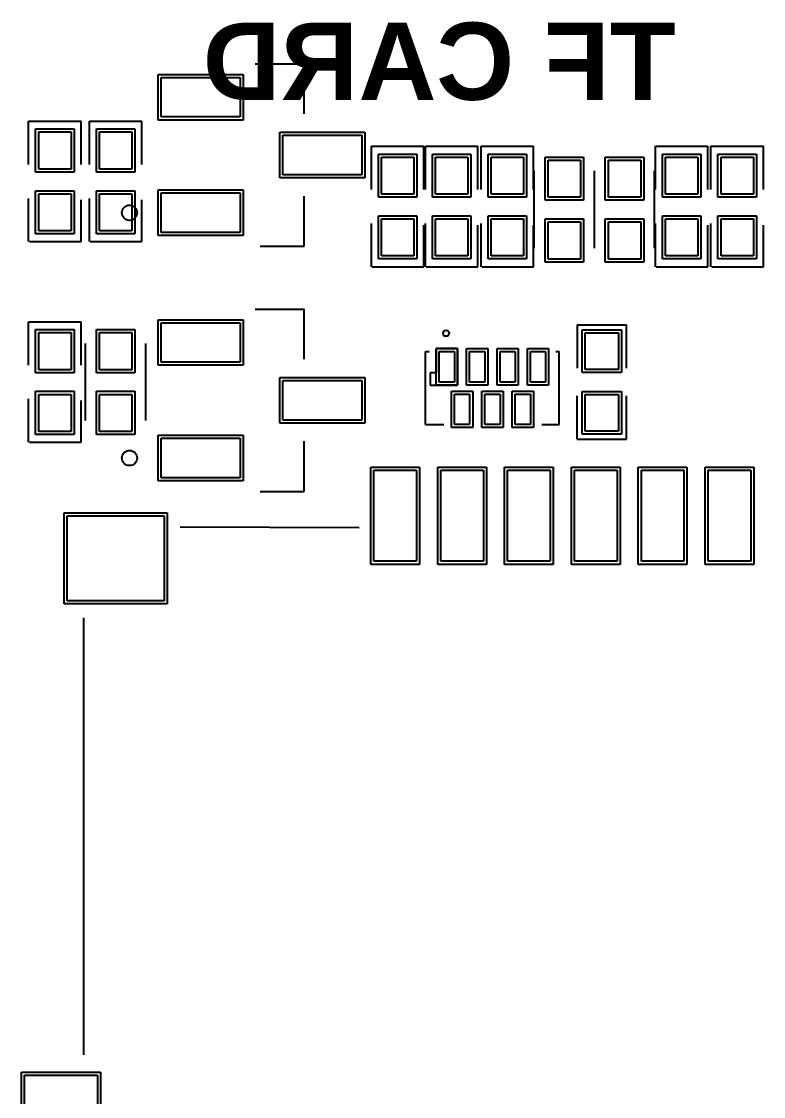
# Model space of a CAD drawing. Header units: inches. Extents: x -5 to 125, y -8 to 83.
# Drawn here: x 60.89 to 73.1, y 5.15 to 22.83 of the extents above; entities that cross this region are included whole.
import ezdxf

# ---------------------------------------------------------------- set-up
doc = ezdxf.new("R2010")
doc.units = ezdxf.units.IN
for name, color, linetype in [('Bottom Overlay', 54, 'Continuous'), ('Bottom Paste', 16, 'Continuous'), ('Bottom Solder', 6, 'Continuous')]:
    doc.layers.add(name, color=color, linetype=linetype)
doc.styles.add('Arial_Bold', font='', dxfattribs={"height": 0.2})
doc.styles.get('Arial_Bold').set_extended_font_data('Arial', bold=True)

# ---------------------------------------------------------------- blocks, each defined once
blk = doc.blocks.new('0402R_B_214')
at = {"layer": 'Bottom Overlay'}
for p, q in [((-0.279, 0.432), (-0.991, 0.432)), ((-0.991, -0.432), (-0.991, 0.432)), ((0.991, 0.432), (0.305, 0.432)), ((0.991, -0.419), (0.991, 0.432)), ((-0.279, -0.432), (-0.991, -0.432)), ((0.991, -0.432), (0.279, -0.432))]:
    blk.add_line(p, q, dxfattribs=at)
at = {"layer": 'Bottom Paste'}
for p, q in [((-0.813, -0.267), (-0.813, 0.267)), ((-0.813, 0.267), (-0.203, 0.267)), ((-0.203, 0.267), (-0.203, -0.267)), ((0.203, -0.267), (0.203, 0.267)), ((0.203, 0.267), (0.813, 0.267)), ((0.813, 0.267), (0.813, -0.267)), ((-0.203, -0.267), (-0.813, -0.267)), ((0.813, -0.267), (0.203, -0.267))]:
    blk.add_line(p, q, dxfattribs=at)
at = {"layer": 'Bottom Solder'}
for p, q in [((-0.863, -0.317), (-0.863, 0.317)), ((-0.863, 0.317), (-0.153, 0.317)), ((-0.153, 0.317), (-0.153, -0.317)), ((0.153, -0.317), (0.153, 0.317)), ((0.153, 0.317), (0.863, 0.317)), ((0.863, 0.317), (0.863, -0.317)), ((-0.153, -0.317), (-0.863, -0.317)), ((0.863, -0.317), (0.153, -0.317))]:
    blk.add_line(p, q, dxfattribs=at)
blk = doc.blocks.new('0402R_B_215')
at = {"layer": 'Bottom Overlay'}
for p, q in [((-0.279, 0.432), (-0.991, 0.432)), ((-0.991, -0.432), (-0.991, 0.432)), ((0.991, 0.432), (0.305, 0.432)), ((0.991, -0.419), (0.991, 0.432)), ((-0.279, -0.432), (-0.991, -0.432)), ((0.991, -0.432), (0.279, -0.432))]:
    blk.add_line(p, q, dxfattribs=at)
at = {"layer": 'Bottom Paste'}
for p, q in [((-0.813, -0.267), (-0.813, 0.267)), ((-0.813, 0.267), (-0.203, 0.267)), ((-0.203, 0.267), (-0.203, -0.267)), ((0.203, -0.267), (0.203, 0.267)), ((0.203, 0.267), (0.813, 0.267)), ((0.813, 0.267), (0.813, -0.267)), ((-0.203, -0.267), (-0.813, -0.267)), ((0.813, -0.267), (0.203, -0.267))]:
    blk.add_line(p, q, dxfattribs=at)
at = {"layer": 'Bottom Solder'}
for p, q in [((-0.863, -0.317), (-0.863, 0.317)), ((-0.863, 0.317), (-0.153, 0.317)), ((-0.153, 0.317), (-0.153, -0.317)), ((0.153, -0.317), (0.153, 0.317)), ((0.153, 0.317), (0.863, 0.317)), ((0.863, 0.317), (0.863, -0.317)), ((-0.153, -0.317), (-0.863, -0.317)), ((0.863, -0.317), (0.153, -0.317))]:
    blk.add_line(p, q, dxfattribs=at)
blk = doc.blocks.new('0402R_B_216')
at = {"layer": 'Bottom Overlay'}
for p, q in [((-0.279, 0.432), (-0.991, 0.432)), ((-0.991, -0.432), (-0.991, 0.432)), ((0.991, 0.432), (0.305, 0.432)), ((0.991, -0.419), (0.991, 0.432)), ((-0.279, -0.432), (-0.991, -0.432)), ((0.991, -0.432), (0.279, -0.432))]:
    blk.add_line(p, q, dxfattribs=at)
at = {"layer": 'Bottom Paste'}
for p, q in [((-0.813, -0.267), (-0.813, 0.267)), ((-0.813, 0.267), (-0.203, 0.267)), ((-0.203, 0.267), (-0.203, -0.267)), ((0.203, -0.267), (0.203, 0.267)), ((0.203, 0.267), (0.813, 0.267)), ((0.813, 0.267), (0.813, -0.267)), ((-0.203, -0.267), (-0.813, -0.267)), ((0.813, -0.267), (0.203, -0.267))]:
    blk.add_line(p, q, dxfattribs=at)
at = {"layer": 'Bottom Solder'}
for p, q in [((-0.863, -0.317), (-0.863, 0.317)), ((-0.863, 0.317), (-0.153, 0.317)), ((-0.153, 0.317), (-0.153, -0.317)), ((0.153, -0.317), (0.153, 0.317)), ((0.153, 0.317), (0.863, 0.317)), ((0.863, 0.317), (0.863, -0.317)), ((-0.153, -0.317), (-0.863, -0.317)), ((0.863, -0.317), (0.153, -0.317))]:
    blk.add_line(p, q, dxfattribs=at)
blk = doc.blocks.new('0402R_B_217')
at = {"layer": 'Bottom Overlay'}
for p, q in [((-0.279, 0.432), (-0.991, 0.432)), ((-0.991, -0.432), (-0.991, 0.432)), ((0.991, 0.432), (0.305, 0.432)), ((0.991, -0.419), (0.991, 0.432)), ((-0.279, -0.432), (-0.991, -0.432)), ((0.991, -0.432), (0.279, -0.432))]:
    blk.add_line(p, q, dxfattribs=at)
at = {"layer": 'Bottom Paste'}
for p, q in [((-0.813, -0.267), (-0.813, 0.267)), ((-0.813, 0.267), (-0.203, 0.267)), ((-0.203, 0.267), (-0.203, -0.267)), ((0.203, -0.267), (0.203, 0.267)), ((0.203, 0.267), (0.813, 0.267)), ((0.813, 0.267), (0.813, -0.267)), ((-0.203, -0.267), (-0.813, -0.267)), ((0.813, -0.267), (0.203, -0.267))]:
    blk.add_line(p, q, dxfattribs=at)
at = {"layer": 'Bottom Solder'}
for p, q in [((-0.863, -0.317), (-0.863, 0.317)), ((-0.863, 0.317), (-0.153, 0.317)), ((-0.153, 0.317), (-0.153, -0.317)), ((0.153, -0.317), (0.153, 0.317)), ((0.153, 0.317), (0.863, 0.317)), ((0.863, 0.317), (0.863, -0.317)), ((-0.153, -0.317), (-0.863, -0.317)), ((0.863, -0.317), (0.153, -0.317))]:
    blk.add_line(p, q, dxfattribs=at)
blk = doc.blocks.new('0402R_B_218')
at = {"layer": 'Bottom Overlay'}
for p, q in [((-0.279, 0.432), (-0.991, 0.432)), ((-0.991, -0.432), (-0.991, 0.432)), ((0.991, 0.432), (0.305, 0.432)), ((0.991, -0.419), (0.991, 0.432)), ((-0.279, -0.432), (-0.991, -0.432)), ((0.991, -0.432), (0.279, -0.432))]:
    blk.add_line(p, q, dxfattribs=at)
at = {"layer": 'Bottom Paste'}
for p, q in [((-0.813, -0.267), (-0.813, 0.267)), ((-0.813, 0.267), (-0.203, 0.267)), ((-0.203, 0.267), (-0.203, -0.267)), ((0.203, -0.267), (0.203, 0.267)), ((0.203, 0.267), (0.813, 0.267)), ((0.813, 0.267), (0.813, -0.267)), ((-0.203, -0.267), (-0.813, -0.267)), ((0.813, -0.267), (0.203, -0.267))]:
    blk.add_line(p, q, dxfattribs=at)
at = {"layer": 'Bottom Solder'}
for p, q in [((-0.863, -0.317), (-0.863, 0.317)), ((-0.863, 0.317), (-0.153, 0.317)), ((-0.153, 0.317), (-0.153, -0.317)), ((0.153, -0.317), (0.153, 0.317)), ((0.153, 0.317), (0.863, 0.317)), ((0.863, 0.317), (0.863, -0.317)), ((-0.153, -0.317), (-0.863, -0.317)), ((0.863, -0.317), (0.153, -0.317))]:
    blk.add_line(p, q, dxfattribs=at)
blk = doc.blocks.new('0402R_B_220')
at = {"layer": 'Bottom Overlay'}
for p, q in [((-0.279, 0.432), (-0.991, 0.432)), ((-0.991, -0.432), (-0.991, 0.432)), ((0.991, 0.432), (0.305, 0.432)), ((0.991, -0.419), (0.991, 0.432)), ((-0.279, -0.432), (-0.991, -0.432)), ((0.991, -0.432), (0.279, -0.432))]:
    blk.add_line(p, q, dxfattribs=at)
at = {"layer": 'Bottom Paste'}
for p, q in [((-0.813, -0.267), (-0.813, 0.267)), ((-0.813, 0.267), (-0.203, 0.267)), ((-0.203, 0.267), (-0.203, -0.267)), ((0.203, -0.267), (0.203, 0.267)), ((0.203, 0.267), (0.813, 0.267)), ((0.813, 0.267), (0.813, -0.267)), ((-0.203, -0.267), (-0.813, -0.267)), ((0.813, -0.267), (0.203, -0.267))]:
    blk.add_line(p, q, dxfattribs=at)
at = {"layer": 'Bottom Solder'}
for p, q in [((-0.863, -0.317), (-0.863, 0.317)), ((-0.863, 0.317), (-0.153, 0.317)), ((-0.153, 0.317), (-0.153, -0.317)), ((0.153, -0.317), (0.153, 0.317)), ((0.153, 0.317), (0.863, 0.317)), ((0.863, 0.317), (0.863, -0.317)), ((-0.153, -0.317), (-0.863, -0.317)), ((0.863, -0.317), (0.153, -0.317))]:
    blk.add_line(p, q, dxfattribs=at)
blk = doc.blocks.new('0402R_B_221')
at = {"layer": 'Bottom Overlay'}
for p, q in [((-0.279, 0.432), (-0.991, 0.432)), ((-0.991, -0.432), (-0.991, 0.432)), ((0.991, 0.432), (0.305, 0.432)), ((0.991, -0.419), (0.991, 0.432)), ((-0.279, -0.432), (-0.991, -0.432)), ((0.991, -0.432), (0.279, -0.432))]:
    blk.add_line(p, q, dxfattribs=at)
at = {"layer": 'Bottom Paste'}
for p, q in [((-0.813, -0.267), (-0.813, 0.267)), ((-0.813, 0.267), (-0.203, 0.267)), ((-0.203, 0.267), (-0.203, -0.267)), ((0.203, -0.267), (0.203, 0.267)), ((0.203, 0.267), (0.813, 0.267)), ((0.813, 0.267), (0.813, -0.267)), ((-0.203, -0.267), (-0.813, -0.267)), ((0.813, -0.267), (0.203, -0.267))]:
    blk.add_line(p, q, dxfattribs=at)
at = {"layer": 'Bottom Solder'}
for p, q in [((-0.863, -0.317), (-0.863, 0.317)), ((-0.863, 0.317), (-0.153, 0.317)), ((-0.153, 0.317), (-0.153, -0.317)), ((0.153, -0.317), (0.153, 0.317)), ((0.153, 0.317), (0.863, 0.317)), ((0.863, 0.317), (0.863, -0.317)), ((-0.153, -0.317), (-0.863, -0.317)), ((0.863, -0.317), (0.153, -0.317))]:
    blk.add_line(p, q, dxfattribs=at)
blk = doc.blocks.new('0402R_B_224')
at = {"layer": 'Bottom Overlay'}
for p, q in [((-0.279, 0.432), (-0.991, 0.432)), ((-0.991, -0.432), (-0.991, 0.432)), ((0.991, 0.432), (0.305, 0.432)), ((0.991, -0.419), (0.991, 0.432)), ((-0.279, -0.432), (-0.991, -0.432)), ((0.991, -0.432), (0.279, -0.432))]:
    blk.add_line(p, q, dxfattribs=at)
at = {"layer": 'Bottom Paste'}
for p, q in [((-0.813, -0.267), (-0.813, 0.267)), ((-0.813, 0.267), (-0.203, 0.267)), ((-0.203, 0.267), (-0.203, -0.267)), ((0.203, -0.267), (0.203, 0.267)), ((0.203, 0.267), (0.813, 0.267)), ((0.813, 0.267), (0.813, -0.267)), ((-0.203, -0.267), (-0.813, -0.267)), ((0.813, -0.267), (0.203, -0.267))]:
    blk.add_line(p, q, dxfattribs=at)
at = {"layer": 'Bottom Solder'}
for p, q in [((-0.863, -0.317), (-0.863, 0.317)), ((-0.863, 0.317), (-0.153, 0.317)), ((-0.153, 0.317), (-0.153, -0.317)), ((0.153, -0.317), (0.153, 0.317)), ((0.153, 0.317), (0.863, 0.317)), ((0.863, 0.317), (0.863, -0.317)), ((-0.153, -0.317), (-0.863, -0.317)), ((0.863, -0.317), (0.153, -0.317))]:
    blk.add_line(p, q, dxfattribs=at)
blk = doc.blocks.new('SOT_233_W_B_264')
at = {"layer": 'Bottom Overlay'}
for p, q in [((-0.102, 1.5), (0.7, 1.5)), ((0.7, 0.675), (0.7, 1.5)), ((0.7, -1.5), (0.7, -0.675)), ((-0.025, -1.5), (0.7, -1.5))]:
    blk.add_line(p, q, dxfattribs=at)
blk.add_circle((-2.172, -0.95), 0.125, dxfattribs=at)
at = {"layer": 'Bottom Paste'}
for p, q in [((-1.65, 0.625), (-1.65, 1.275)), ((-1.65, 1.275), (-0.35, 1.275)), ((-0.35, 1.275), (-0.35, 0.625)), ((-0.35, 0.625), (-1.65, 0.625)), ((0.35, -0.325), (0.35, 0.325)), ((0.35, 0.325), (1.65, 0.325)), ((1.65, 0.325), (1.65, -0.325)), ((1.65, -0.325), (0.35, -0.325)), ((-1.65, -1.275), (-1.65, -0.625)), ((-1.65, -0.625), (-0.35, -0.625)), ((-0.35, -0.625), (-0.35, -1.275)), ((-0.35, -1.275), (-1.65, -1.275))]:
    blk.add_line(p, q, dxfattribs=at)
at = {"layer": 'Bottom Solder'}
for p, q in [((-1.7, 0.575), (-1.7, 1.325)), ((-1.7, 1.325), (-0.3, 1.325)), ((-0.3, 1.325), (-0.3, 0.575)), ((-0.3, 0.575), (-1.7, 0.575)), ((0.3, -0.375), (0.3, 0.375)), ((0.3, 0.375), (1.7, 0.375)), ((1.7, 0.375), (1.7, -0.375)), ((1.7, -0.375), (0.3, -0.375)), ((-1.7, -1.325), (-1.7, -0.575)), ((-1.7, -0.575), (-0.3, -0.575)), ((-0.3, -0.575), (-0.3, -1.325)), ((-0.3, -1.325), (-1.7, -1.325))]:
    blk.add_line(p, q, dxfattribs=at)
blk = doc.blocks.new('SOT_233_W_B_265')
at = {"layer": 'Bottom Overlay'}
for p, q in [((-0.102, 1.5), (0.7, 1.5)), ((0.7, 0.675), (0.7, 1.5)), ((0.7, -1.5), (0.7, -0.675)), ((-0.025, -1.5), (0.7, -1.5))]:
    blk.add_line(p, q, dxfattribs=at)
blk.add_circle((-2.172, -0.95), 0.125, dxfattribs=at)
at = {"layer": 'Bottom Paste'}
for p, q in [((-1.65, 0.625), (-1.65, 1.275)), ((-1.65, 1.275), (-0.35, 1.275)), ((-0.35, 1.275), (-0.35, 0.625)), ((-0.35, 0.625), (-1.65, 0.625)), ((0.35, -0.325), (0.35, 0.325)), ((0.35, 0.325), (1.65, 0.325)), ((1.65, 0.325), (1.65, -0.325)), ((1.65, -0.325), (0.35, -0.325)), ((-1.65, -1.275), (-1.65, -0.625)), ((-1.65, -0.625), (-0.35, -0.625)), ((-0.35, -0.625), (-0.35, -1.275)), ((-0.35, -1.275), (-1.65, -1.275))]:
    blk.add_line(p, q, dxfattribs=at)
at = {"layer": 'Bottom Solder'}
for p, q in [((-1.7, 0.575), (-1.7, 1.325)), ((-1.7, 1.325), (-0.3, 1.325)), ((-0.3, 1.325), (-0.3, 0.575)), ((-0.3, 0.575), (-1.7, 0.575)), ((0.3, -0.375), (0.3, 0.375)), ((0.3, 0.375), (1.7, 0.375)), ((1.7, 0.375), (1.7, -0.375)), ((1.7, -0.375), (0.3, -0.375)), ((-1.7, -1.325), (-1.7, -0.575)), ((-1.7, -0.575), (-0.3, -0.575)), ((-0.3, -0.575), (-0.3, -1.325)), ((-0.3, -1.325), (-1.7, -1.325))]:
    blk.add_line(p, q, dxfattribs=at)
blk = doc.blocks.new('TF_CARD_SELF_B_279')
at = {"layer": 'Bottom Overlay'}
for p, q in [((7.375, 3.48), (7.375, -3.708)), ((5.791, -5.207), (2.845, -5.196))]:
    blk.add_line(p, q, dxfattribs=at)
at = {"layer": 'Bottom Paste'}
for p, q in [((7.15, 3.812), (7.15, 6.012)), ((8.35, 6.012), (8.35, 3.812)), ((8.35, 3.812), (7.15, 3.812)), ((6.05, -5.388), (6.05, -3.988)), ((6.05, -3.988), (7.65, -3.988)), ((7.65, -3.988), (7.65, -5.388)), ((-3.6, -4.638), (-2.9, -4.638)), ((-3.6, -6.138), (-3.6, -4.638)), ((-2.9, -4.638), (-2.9, -6.138)), ((-2.5, -4.638), (-1.8, -4.638)), ((-2.5, -6.138), (-2.5, -4.638)), ((-1.8, -4.638), (-1.8, -6.138)), ((-1.4, -4.638), (-0.7, -4.638)), ((-1.4, -6.138), (-1.4, -4.638)), ((-0.7, -4.638), (-0.7, -6.138)), ((-0.3, -4.638), (0.4, -4.638)), ((-0.3, -6.138), (-0.3, -4.638)), ((0.4, -4.638), (0.4, -6.138)), ((0.8, -4.638), (1.5, -4.638)), ((0.8, -6.138), (0.8, -4.638)), ((1.5, -4.638), (1.5, -6.138)), ((1.9, -4.638), (2.6, -4.638)), ((1.9, -6.138), (1.9, -4.638)), ((2.6, -4.638), (2.6, -6.138)), ((7.65, -5.388), (6.05, -5.388)), ((-2.9, -6.138), (-3.6, -6.138)), ((-1.8, -6.138), (-2.5, -6.138)), ((-0.7, -6.138), (-1.4, -6.138)), ((0.4, -6.138), (-0.3, -6.138)), ((1.5, -6.138), (0.8, -6.138)), ((2.6, -6.138), (1.9, -6.138))]:
    blk.add_line(p, q, dxfattribs=at)
at = {"layer": 'Bottom Solder'}
for p, q in [((7.1, 3.762), (7.1, 6.062)), ((8.4, 6.062), (8.4, 3.762)), ((8.4, 3.762), (7.1, 3.762)), ((6, -5.438), (6, -3.938)), ((6, -3.938), (7.7, -3.938)), ((7.7, -3.938), (7.7, -5.438)), ((-3.65, -4.588), (-2.85, -4.588)), ((-3.65, -6.188), (-3.65, -4.588)), ((-2.85, -4.588), (-2.85, -6.188)), ((-2.55, -4.588), (-1.75, -4.588)), ((-2.55, -6.188), (-2.55, -4.588)), ((-1.75, -4.588), (-1.75, -6.188)), ((-1.45, -4.588), (-0.65, -4.588)), ((-1.45, -6.188), (-1.45, -4.588)), ((-0.65, -4.588), (-0.65, -6.188)), ((-0.35, -4.588), (0.45, -4.588)), ((-0.35, -6.188), (-0.35, -4.588)), ((0.45, -4.588), (0.45, -6.188)), ((0.75, -4.588), (1.55, -4.588)), ((0.75, -6.188), (0.75, -4.588)), ((1.55, -4.588), (1.55, -6.188)), ((1.85, -4.588), (2.65, -4.588)), ((1.85, -6.188), (1.85, -4.588)), ((2.65, -4.588), (2.65, -6.188)), ((7.7, -5.438), (6, -5.438)), ((-2.85, -6.188), (-3.65, -6.188)), ((-1.75, -6.188), (-2.55, -6.188)), ((-0.65, -6.188), (-1.45, -6.188)), ((0.45, -6.188), (-0.35, -6.188)), ((1.55, -6.188), (0.75, -6.188)), ((2.65, -6.188), (1.85, -6.188))]:
    blk.add_line(p, q, dxfattribs=at)
blk = doc.blocks.new('DFN2111_7_B_328')
at = {"layer": 'Bottom Overlay'}
for p, q in [((0.6, 1.1), (-0.6, 1.1)), ((-0.6, 1.041), (-0.6, 1.1)), ((0.6, 0.813), (0.6, 1.1)), ((0.6, -1.1), (0.6, -0.8)), ((-0.6, -1.1), (-0.6, -1.041)), ((0.6, -1.1), (-0.6, -1.1))]:
    blk.add_line(p, q, dxfattribs=at)
blk.add_circle((-0.902, -0.762), 0.05, dxfattribs=at)
at = {"layer": 'Bottom Paste'}
for p, q in [((-0.6, 0.625), (-0.6, 0.875)), ((-0.6, 0.875), (-0.1, 0.875)), ((-0.1, 0.875), (-0.1, 0.625)), ((-0.1, 0.625), (-0.6, 0.625)), ((0.1, 0.375), (0.1, 0.625)), ((0.1, 0.625), (0.6, 0.625)), ((0.6, 0.625), (0.6, 0.375)), ((-0.6, 0.125), (-0.6, 0.375)), ((-0.6, 0.375), (-0.1, 0.375)), ((-0.1, 0.375), (-0.1, 0.125)), ((0.6, 0.375), (0.1, 0.375)), ((-0.1, 0.125), (-0.6, 0.125)), ((0.1, -0.125), (0.1, 0.125)), ((0.1, 0.125), (0.6, 0.125)), ((0.6, 0.125), (0.6, -0.125)), ((-0.6, -0.375), (-0.6, -0.125)), ((-0.6, -0.125), (-0.1, -0.125)), ((-0.1, -0.125), (-0.1, -0.375)), ((0.6, -0.125), (0.1, -0.125)), ((-0.1, -0.375), (-0.6, -0.375)), ((0.1, -0.625), (0.1, -0.375)), ((0.1, -0.375), (0.6, -0.375)), ((0.6, -0.375), (0.6, -0.625)), ((-0.6, -0.875), (-0.6, -0.625)), ((-0.6, -0.625), (-0.1, -0.625)), ((-0.1, -0.625), (-0.1, -0.875)), ((0.6, -0.625), (0.1, -0.625)), ((-0.1, -0.875), (-0.6, -0.875))]:
    blk.add_line(p, q, dxfattribs=at)
at = {"layer": 'Bottom Solder'}
for p, q in [((-0.65, 0.575), (-0.65, 0.925)), ((-0.65, 0.925), (-0.05, 0.925)), ((-0.05, 0.925), (-0.05, 0.575)), ((-0.05, 0.575), (-0.65, 0.575)), ((0.05, 0.325), (0.05, 0.675)), ((0.05, 0.675), (0.65, 0.675)), ((0.65, 0.675), (0.65, 0.325)), ((-0.65, 0.075), (-0.65, 0.425)), ((-0.65, 0.425), (-0.05, 0.425)), ((-0.05, 0.425), (-0.05, 0.075)), ((0.65, 0.325), (0.05, 0.325)), ((-0.05, 0.075), (-0.65, 0.075)), ((0.05, -0.175), (0.05, 0.175)), ((0.05, 0.175), (0.65, 0.175)), ((0.65, 0.175), (0.65, -0.175)), ((-0.65, -0.425), (-0.65, -0.075)), ((-0.65, -0.075), (-0.05, -0.075)), ((-0.05, -0.075), (-0.05, -0.425)), ((0.65, -0.175), (0.05, -0.175)), ((0.05, -0.675), (0.05, -0.325)), ((0.05, -0.325), (0.65, -0.325)), ((0.65, -0.325), (0.65, -0.675)), ((-0.05, -0.425), (-0.65, -0.425)), ((-0.049, -0.574), (-0.65, -0.574)), ((-0.65, -0.574), (-0.65, -0.925)), ((-0.65, -0.925), (-0.65, -0.575)), ((-0.65, -0.575), (-0.05, -0.575)), ((-0.05, -0.575), (-0.05, -0.925)), ((-0.049, -1.025), (-0.049, -0.574)), ((0.65, -0.675), (0.05, -0.675)), ((-0.05, -0.925), (-0.65, -0.925)), ((-0.65, -0.925), (-0.25, -0.925)), ((-0.25, -0.925), (-0.25, -1.025)), ((-0.25, -1.025), (-0.049, -1.025))]:
    blk.add_line(p, q, dxfattribs=at)
blk = doc.blocks.new('0402TVS_B_329')
at = {"layer": 'Bottom Overlay'}
for p, q in [((-0.94, -0.406), (-0.94, 0.406)), ((-0.229, 0.406), (-0.94, 0.406)), ((0.94, 0.406), (0.229, 0.406)), ((0.94, -0.406), (0.94, 0.406)), ((-0.94, -0.406), (-0.229, -0.406)), ((0.94, -0.406), (0.229, -0.406))]:
    blk.add_line(p, q, dxfattribs=at)
at = {"layer": 'Bottom Paste'}
for p, q in [((-0.808, -0.275), (-0.808, 0.275)), ((-0.808, 0.275), (-0.208, 0.275)), ((-0.208, 0.275), (-0.208, -0.275)), ((0.208, -0.275), (0.208, 0.275)), ((0.208, 0.275), (0.808, 0.275)), ((0.808, 0.275), (0.808, -0.275)), ((-0.208, -0.275), (-0.808, -0.275)), ((0.808, -0.275), (0.208, -0.275))]:
    blk.add_line(p, q, dxfattribs=at)
at = {"layer": 'Bottom Solder'}
for p, q in [((-0.858, -0.325), (-0.858, 0.325)), ((-0.858, 0.325), (-0.158, 0.325)), ((-0.158, 0.325), (-0.158, -0.325)), ((0.158, -0.325), (0.158, 0.325)), ((0.158, 0.325), (0.858, 0.325)), ((0.858, 0.325), (0.858, -0.325)), ((-0.158, -0.325), (-0.858, -0.325)), ((0.858, -0.325), (0.158, -0.325))]:
    blk.add_line(p, q, dxfattribs=at)
blk = doc.blocks.new('0402C_B_444')
at = {"layer": 'Bottom Overlay'}
for p, q in [((0.635, 0.495), (-0.635, 0.495)), ((0.635, -0.495), (-0.635, -0.495))]:
    blk.add_line(p, q, dxfattribs=at)
at = {"layer": 'Bottom Paste'}
for p, q in [((-0.813, -0.267), (-0.813, 0.267)), ((-0.813, 0.267), (-0.203, 0.267)), ((-0.203, 0.267), (-0.203, -0.267)), ((0.203, -0.267), (0.203, 0.267)), ((0.203, 0.267), (0.813, 0.267)), ((0.813, 0.267), (0.813, -0.267)), ((-0.203, -0.267), (-0.813, -0.267)), ((0.813, -0.267), (0.203, -0.267))]:
    blk.add_line(p, q, dxfattribs=at)
at = {"layer": 'Bottom Solder'}
for p, q in [((-0.863, -0.317), (-0.863, 0.317)), ((-0.863, 0.317), (-0.153, 0.317)), ((-0.153, 0.317), (-0.153, -0.317)), ((0.153, -0.317), (0.153, 0.317)), ((0.153, 0.317), (0.863, 0.317)), ((0.863, 0.317), (0.863, -0.317)), ((-0.153, -0.317), (-0.863, -0.317)), ((0.863, -0.317), (0.153, -0.317))]:
    blk.add_line(p, q, dxfattribs=at)
blk = doc.blocks.new('0402C_B_445')
at = {"layer": 'Bottom Overlay'}
for p, q in [((0.635, 0.495), (-0.635, 0.495)), ((0.635, -0.495), (-0.635, -0.495))]:
    blk.add_line(p, q, dxfattribs=at)
at = {"layer": 'Bottom Paste'}
for p, q in [((-0.813, -0.267), (-0.813, 0.267)), ((-0.813, 0.267), (-0.203, 0.267)), ((-0.203, 0.267), (-0.203, -0.267)), ((0.203, -0.267), (0.203, 0.267)), ((0.203, 0.267), (0.813, 0.267)), ((0.813, 0.267), (0.813, -0.267)), ((-0.203, -0.267), (-0.813, -0.267)), ((0.813, -0.267), (0.203, -0.267))]:
    blk.add_line(p, q, dxfattribs=at)
at = {"layer": 'Bottom Solder'}
for p, q in [((-0.863, -0.317), (-0.863, 0.317)), ((-0.863, 0.317), (-0.153, 0.317)), ((-0.153, 0.317), (-0.153, -0.317)), ((0.153, -0.317), (0.153, 0.317)), ((0.153, 0.317), (0.863, 0.317)), ((0.863, 0.317), (0.863, -0.317)), ((-0.153, -0.317), (-0.863, -0.317)), ((0.863, -0.317), (0.153, -0.317))]:
    blk.add_line(p, q, dxfattribs=at)
blk = doc.blocks.new('0402C_B_446')
at = {"layer": 'Bottom Overlay'}
for p, q in [((-0.635, 0.495), (0.635, 0.495)), ((-0.635, -0.495), (0.635, -0.495))]:
    blk.add_line(p, q, dxfattribs=at)
at = {"layer": 'Bottom Paste'}
for p, q in [((-0.813, -0.267), (-0.813, 0.267)), ((-0.813, 0.267), (-0.203, 0.267)), ((-0.203, 0.267), (-0.203, -0.267)), ((0.203, -0.267), (0.203, 0.267)), ((0.203, 0.267), (0.813, 0.267)), ((0.813, 0.267), (0.813, -0.267)), ((-0.203, -0.267), (-0.813, -0.267)), ((0.813, -0.267), (0.203, -0.267))]:
    blk.add_line(p, q, dxfattribs=at)
at = {"layer": 'Bottom Solder'}
for p, q in [((-0.863, -0.317), (-0.863, 0.317)), ((-0.863, 0.317), (-0.153, 0.317)), ((-0.153, 0.317), (-0.153, -0.317)), ((0.153, -0.317), (0.153, 0.317)), ((0.153, 0.317), (0.863, 0.317)), ((0.863, 0.317), (0.863, -0.317)), ((-0.153, -0.317), (-0.863, -0.317)), ((0.863, -0.317), (0.153, -0.317))]:
    blk.add_line(p, q, dxfattribs=at)

msp = doc.modelspace()

# ---------------------------------------------------------------- block references
for name, p in [('SOT_233_W_B_264', (64.841, 20.634)), ('SOT_233_W_B_265', (64.841, 16.6))]:
    msp.add_blockref(name, p)
for name, p, rotation in [('0402R_B_221', (61.441, 20.2), 270), ('0402R_B_220', (62.441, 20.2), 270), ('0402R_B_218', (67.081, 19.787), 270), ('0402R_B_217', (67.97, 19.787), 270), ('0402R_B_216', (68.885, 19.787), 270), ('0402R_B_215', (71.755, 19.787), 270), ('0402R_B_214', (72.669, 19.787), 270), ('0402C_B_444', (69.825, 19.736), 270), ('0402C_B_445', (70.815, 19.736), 270), ('0402R_B_224', (61.441, 16.9), 270), ('0402C_B_446', (62.441, 16.9), 90), ('DFN2111_7_B_328', (68.641, 16.8), 270), ('0402TVS_B_329', (70.441, 16.9), 270), ('TF_CARD_SELF_B_279', (69.291, 9.313), 180)]:
    msp.add_blockref(name, p, dxfattribs=dict(rotation=rotation))

# ---------------------------------------------------------------- texts
at = {"layer": 'Bottom Overlay', "style": 'Arial_Bold', "text_generation_flag": 2}
msp.add_text('TF CARD', height=1.27, rotation=360, dxfattribs=at).set_placement((71.657, 21.541))

doc.saveas('drawing.dxf')
